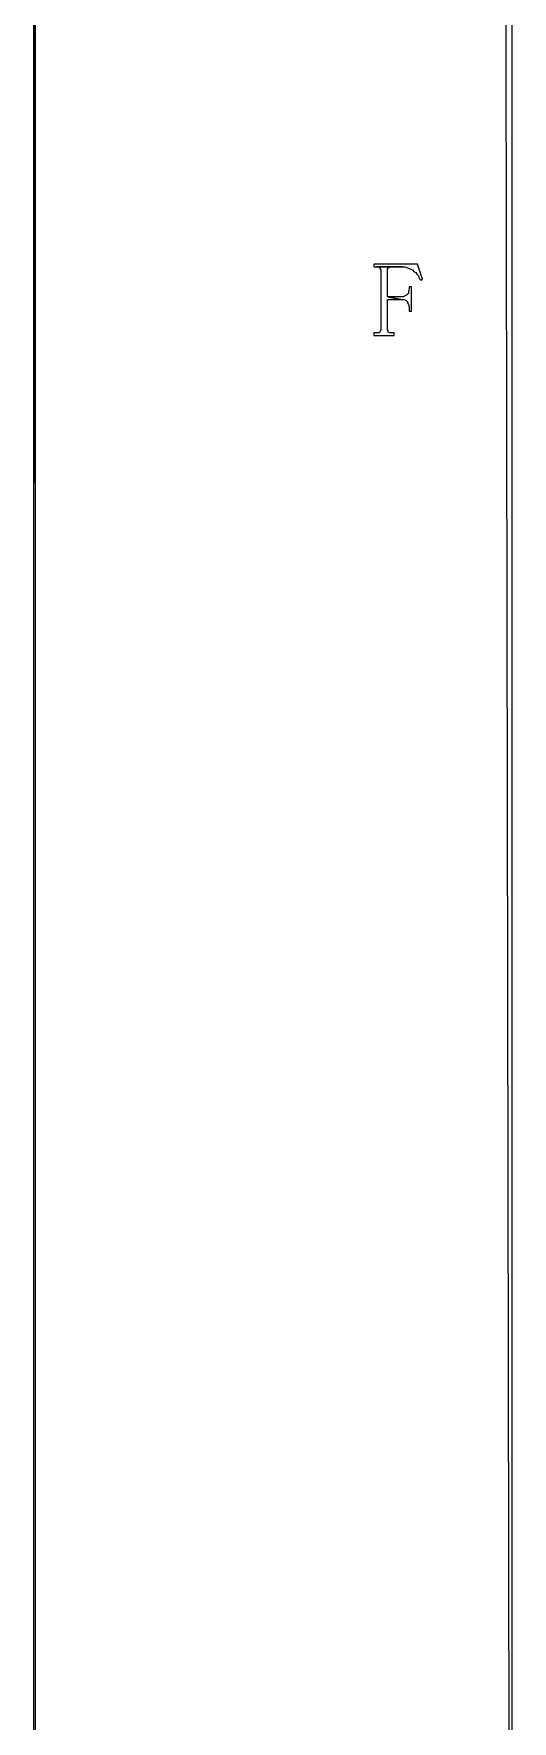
# Model space of a CAD drawing. Extents: x -15.4 to 0.8, y 0.3 to 11.8.
# Drawn here: x -15.385 to -14.909, y 2.653 to 4.331 of the extents above; entities that cross this region are included whole.
import ezdxf

# ---------------------------------------------------------------- set-up
doc = ezdxf.new("R2010")
doc.units = 0
doc.header["$MEASUREMENT"] = 0
doc.linetypes.add('AUSGEZOGEN', pattern=[0])
doc.layers.get('0').update_dxf_attribs({"linetype": 'AUSGEZOGEN'})

msp = doc.modelspace()

# ---------------------------------------------------------------- linework, layer by layer
for points in [[(-15.3829, 11.6211), (-15.3846, 11.6236), (-15.3846, 11.6236), (-15.3829, 0.5677), (-15.3829, 11.6211)], [(-15.3846, 11.6236), (-15.3829, 0.5677), (-15.3829, 0.5677), (-15.3846, 0.5677), (-15.3846, 11.6236)], [(-14.9088, 11.4269), (-14.9279, 11.4452), (-14.9279, 11.4452), (-14.9088, 0.7536), (-14.9088, 11.4269)], [(-15.0029, 4.1019), (-15.0463, 4.1019), (-15.0463, 4.1019), (-15.0463, 4.0994), (-15.0463, 4.0994), (-15.0154, 4.0994), (-15.0154, 4.0994), (-15.0138, 4.0986), (-15.0138, 4.0986), (-15.0113, 4.0977), (-15.0113, 4.0977), (-15.0096, 4.0969), (-15.0096, 4.0969), (-15.0079, 4.0961), (-15.0079, 4.0961), (-15.0063, 4.0944), (-15.0063, 4.0944), (-15.0046, 4.0936), (-15.0046, 4.0936), (-15.0038, 4.0919), (-15.0038, 4.0919), (-15.0021, 4.0902), (-15.0021, 4.0902), (-15.0013, 4.0877), (-15.0013, 4.0877), (-14.9996, 4.0861), (-14.9996, 4.0861), (-14.9979, 4.0869), (-15.0029, 4.1019)], [(-15.0438, 4.0994), (-15.0421, 4.0994), (-15.0421, 4.0994), (-15.0404, 4.0986), (-15.0404, 4.0986), (-15.0404, 4.0977), (-15.0404, 4.0977), (-15.0396, 4.0961), (-15.0396, 4.0961), (-15.0396, 4.0361), (-15.0396, 4.0361), (-15.0404, 4.0344), (-15.0404, 4.0344), (-15.0413, 4.0336), (-15.0413, 4.0336), (-15.0463, 4.0336), (-15.0463, 4.0336), (-15.0463, 4.0311), (-15.0463, 4.0311), (-15.0263, 4.0311), (-15.0263, 4.0311), (-15.0263, 4.0336), (-15.0263, 4.0336), (-15.0304, 4.0336), (-15.0304, 4.0336), (-15.0321, 4.0344), (-15.0321, 4.0344), (-15.0321, 4.0352), (-15.0321, 4.0352), (-15.0329, 4.0369), (-15.0329, 4.0369), (-15.0329, 4.0669), (-15.0329, 4.0669), (-15.0196, 4.0669), (-15.0196, 4.0669), (-15.0329, 4.0694), (-15.0329, 4.0694), (-15.0329, 4.0969), (-15.0329, 4.0969), (-15.0321, 4.0986), (-15.0321, 4.0986), (-15.0313, 4.0986), (-15.0313, 4.0986), (-15.0296, 4.0994), (-15.0296, 4.0994), (-15.0179, 4.0994), (-15.0438, 4.0994)], [(-15.0088, 4.0794), (-15.0113, 4.0794), (-15.0113, 4.0794), (-15.0113, 4.0777), (-15.0113, 4.0777), (-15.0121, 4.0752), (-15.0121, 4.0752), (-15.0121, 4.0727), (-15.0121, 4.0727), (-15.0129, 4.0719), (-15.0129, 4.0719), (-15.0138, 4.0711), (-15.0138, 4.0711), (-15.0171, 4.0694), (-15.0171, 4.0694), (-15.0329, 4.0694), (-15.0329, 4.0694), (-15.0196, 4.0669), (-15.0196, 4.0669), (-15.0163, 4.0669), (-15.0163, 4.0669), (-15.0146, 4.0661), (-15.0146, 4.0661), (-15.0129, 4.0644), (-15.0129, 4.0644), (-15.0129, 4.0636), (-15.0129, 4.0636), (-15.0121, 4.0619), (-15.0121, 4.0619), (-15.0113, 4.0594), (-15.0113, 4.0594), (-15.0113, 4.0552), (-15.0113, 4.0552), (-15.0088, 4.0552), (-15.0088, 4.0794)]]:
    msp.add_lwpolyline(points)

doc.saveas('drawing.dxf')
